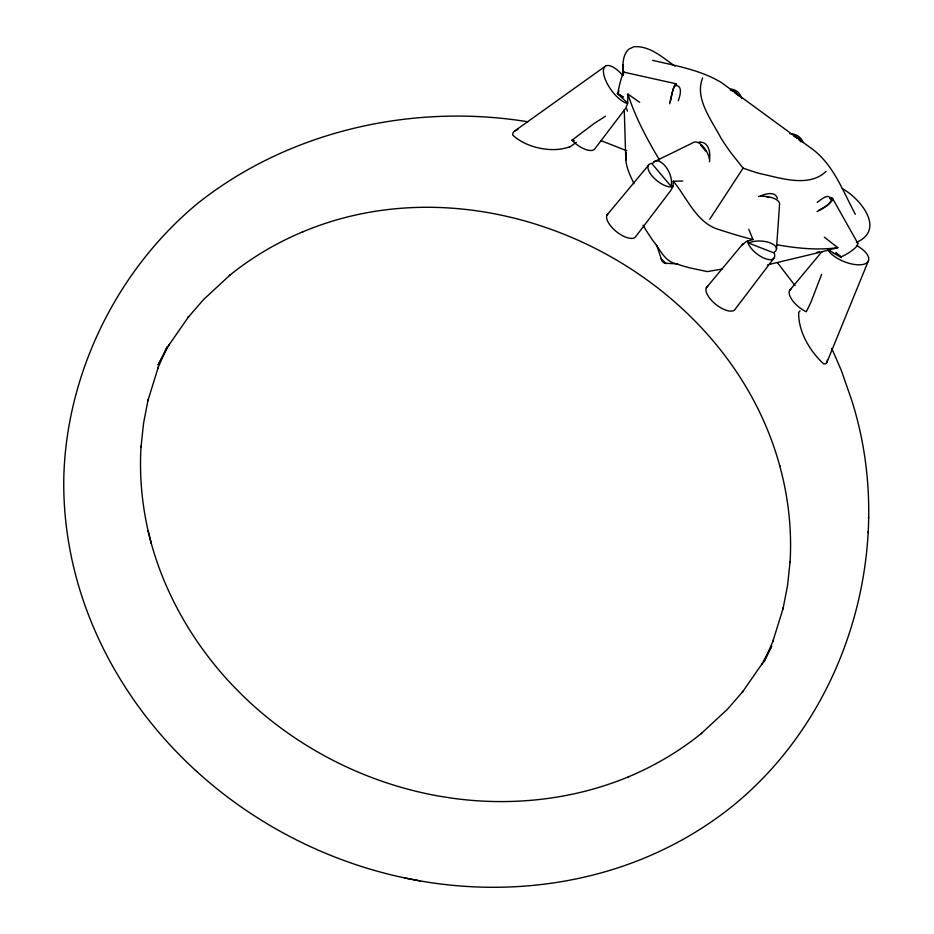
<?xml version="1.0" encoding="UTF-8"?>
<svg xmlns="http://www.w3.org/2000/svg" width="934" height="934" viewBox="0 0 934 934"><rect width="100%" height="100%" fill="white"/><g stroke="black" fill="none" stroke-linecap="round" stroke-linejoin="round"><path stroke-width="1.4" d="M196.619 771.367L196.782 771.519C258.94 828.073 337.314 866.483 420.102 880.902L420.335 880.949C495.522 894.048 574.62 887.078 645.289 857.681L645.919 857.412C677.419 844.243 707.096 826.718 733.622 805.19L734.381 804.571C849.987 709.408 897.119 542.105 851.574 399.845L841.289 370.366L831.785 348.452M868.538 518.09L868.573 517.132M868.13 532.625L868.153 531.644M776.481 248.888L779.586 204.114A15.504 6.818 4 0 0 759.634 196.327L758.49 196.514M623.2 75.105C622.815 66.337 621.799 55.935 628.699 49.222L633.976 46.7C649.971 45.661 662.58 57.534 674.873 66.081M709.443 159.107C710.809 152.592 708.357 141.758 699.998 142.143M670.25 101.806C671.663 97.942 672.562 85.368 676.053 85.73L676.239 83.943A15.504 1.845 -77.5 0 0 673.367 88.788A15.504 1.845 -77.5 0 0 669.713 103.826M829.952 197.436C826.73 193.957 820.507 200.273 817.145 202.398M800.076 310.882L798.71 312.306C798.068 331.395 809.825 351.091 823.554 363.781L825.469 363.921L826.8 362.614L827.454 359.94M639.673 102.366L627.917 94.042L627.66 103.405L625.698 108.239L595.238 148.308A18.026 7.869 38.5 0 1 573.534 141.875L571.947 140.217L594.071 123.545L605.442 116.236M821.628 274.421L810.747 302.639L806.311 311.722L804.361 310.788A18.026 7.869 38.5 0 1 790.981 289.015M830.069 198.86L830.501 197.576L831.587 197.623A15.504 4.156 -29.4 0 1 829.801 203.262A15.504 4.156 -29.4 0 1 816.981 211.586M709.466 161.769L709.688 159.784A15.504 7.962 63.9 0 0 702.135 145.482A15.504 7.962 63.9 0 0 692.433 143.019L653.917 161.874M682.777 180.998L673.321 181.231L673.052 186.496L670.717 190.571L635.996 236.232A18.026 7.869 38.5 0 1 616.066 231.352A18.026 7.869 38.5 0 1 608.419 213.524M626.34 152.826C624.017 163.637 629.621 174.179 633.964 183.764M826.8 362.614L868.305 261.065M678.294 100.802C679.742 96.377 682.894 87.282 676.916 85.449M163.287 354.687L167.139 346.853L157.683 368.615L158.383 366.852L147.817 400.931L148.121 399.74L143.556 423.23L141.011 447.141L141.057 446.242C139.038 478.873 142.657 511.774 151.238 543.308L148.051 530.64L148.202 531.248M627.543 102.892L617.164 93.47L623.282 97.159L617.829 93.412L619.009 91.053M162.644 355.994L158.044 365.089L169.369 344.237L168.389 345.86L188.726 316.568L187.956 317.537L203.635 299.487L230.091 274.97L229.414 275.542C251.62 257.515 276.487 242.828 302.873 231.795L302.312 232.041C489.183 153.141 727.002 271.269 779.902 466.416L779.727 465.809C788.378 497.215 792.032 530.01 790.036 562.537L790.071 561.638L787.549 585.513L782.984 608.991L783.287 607.801L772.722 641.88L773.422 640.117L763.965 661.879L771.087 647.542M771.846 645.989L761.724 664.494L762.716 662.871L742.378 692.164L743.149 691.195L727.469 709.245L701.014 733.762L701.691 733.19C679.473 751.228 654.606 765.903 628.22 776.936L628.792 776.703C573.488 799.702 511.984 806.392 452.78 798.278L439.996 796.282C365.848 783.381 295.891 747.609 242.081 694.989L233.021 685.801C194.797 645.581 165.797 596.324 151.098 542.712M702.672 77.954C694.16 98.374 711.953 120.603 721.013 138.174A207.792 90.75 38.5 0 0 731.299 153.269L743.114 168.143L709.758 219.221M826.076 171.366C808.634 188.096 780.415 177.869 759.599 173.502A216.419 94.521 38.5 0 1 743.114 168.143M741.736 245.455L746.138 241.544L752.991 239.536L748.753 229.274M774.344 257.644L735.35 308.944A18.026 7.869 38.5 0 1 715.421 304.064A18.026 7.869 38.5 0 1 707.774 286.236M607.007 215.018L648.324 165.423M706.361 287.73L743.149 243.576M789.569 290.509L821.838 251.771L837.833 247.65L824.348 237.201M605.442 66.151L514.646 131.029L512.883 132.885L512.661 135.01C526.122 147.852 552.613 153.491 569.903 146.673M830.501 197.576L829.731 198.183L831.54 199.222C829.929 204.861 823.298 207.582 818.639 210.395M569.226 147.397L576.336 142.33M856.361 242.42C885.864 229.612 860.436 198.545 842.351 188.656M760.183 196.233C765.063 193.583 775.78 191.003 777.427 198.638M514.646 131.029L517.891 129.487M673.052 186.496L671.569 186.928A16.578 7.239 38.5 0 1 652.142 176.012A16.578 7.239 38.5 0 1 651.757 163.427M767.678 264.812L823.006 251.561M698.375 142.447L699.975 142.143M670.916 186.17A15.504 7.962 63.9 0 0 665.101 165.937A15.504 7.962 63.9 0 0 652.399 164.197L670.916 186.17L672.597 185.831M816.993 252.25L819.328 251.806M722.005 269.097L707.201 271.596L689.666 267.825A209.566 91.532 38.5 0 1 675.469 263.586C664.378 261.006 659.999 249.109 653.286 241.147A199.584 87.166 38.5 0 1 644.729 228.036L643.024 225.164M837.833 247.65C817.413 250.475 796.667 248.269 776.493 244.685M677.769 263.902L664.529 263.213L662.113 261.392L656.742 245.222M828.54 249.985L833.56 252.904M627.66 103.405L626.866 103.312A22.533 9.048 54.5 0 1 603.574 73.284A22.533 9.048 54.5 0 1 622.908 75.596M527.792 121.77C412.991 103.032 289.096 130.62 197.483 203.542L196.724 204.161C117.112 270.498 66.933 372.444 63.839 476.13L63.804 477.099C63.15 511.295 67.598 545.538 76.565 578.531L76.74 579.185C97.019 653.181 140.17 720.056 196.782 771.519M767.024 197.167L769.114 197.518M730.4 90.306L734.147 91.042L739.331 95.945M404.726 877.948L420.335 880.949M571.947 140.217L574.48 140.742M652.691 60.371C676.041 65.847 701.002 70.003 721.667 82.752L813.386 149.872C833.957 165.832 843.355 192.007 855.299 214.236M624.005 72.198L675.702 83.698M752.991 239.536L748.344 238.357A415.7 181.558 38.5 0 1 720.196 229.939C696.776 223.903 687.587 198.335 673.321 181.231M600.842 140.602L626.772 150.736M748.683 243.073L773.352 252.705A15.504 6.818 4 0 0 770.352 242.957A15.504 6.818 4 0 0 748.683 243.073L748.134 241.112M795.429 136.13L800.076 139.318L801.372 141.641M793.935 136.201L797.718 138.43M734.533 92.548L738.922 95.77M833.07 252.869L841.417 257.586L835.872 252.729L841.149 256.838A15.504 4.156 -29.4 0 0 854.68 248.351A15.504 4.156 -29.4 0 0 856.793 242.396M700.78 145.295L705.637 151.063M799.002 139.738L800.882 141.746M777.368 262.594L795.079 285.617M659.544 159.959C646.9 139.096 635.354 117.345 627.917 94.042M828.084 250.067L828.598 250.931A22.533 9.994 22.2 0 0 862.747 264.485A22.533 9.994 22.2 0 0 856.548 245.467M832.614 198.522L857.832 243.307M626.597 108.484L627.356 111.181M747.445 240.937L747.819 242.735A16.578 7.239 38.5 0 0 764.829 258.485A16.578 7.239 38.5 0 0 774.204 253.044M623.48 74.428L622.885 64.913M624.262 109.862L625.803 160.076M661.109 258.928A23.782 10.402 39.8 0 1 666.14 263.68M617.829 93.412A15.504 1.845 -77.5 0 1 621.519 77.732A15.504 1.845 -77.5 0 1 624.542 72.443M730.236 89.092A15.504 13.239 -65.3 0 1 741.666 98.572M789.709 133.737A15.504 14.36 -37.8 0 1 803.205 142.493"/></g></svg>
